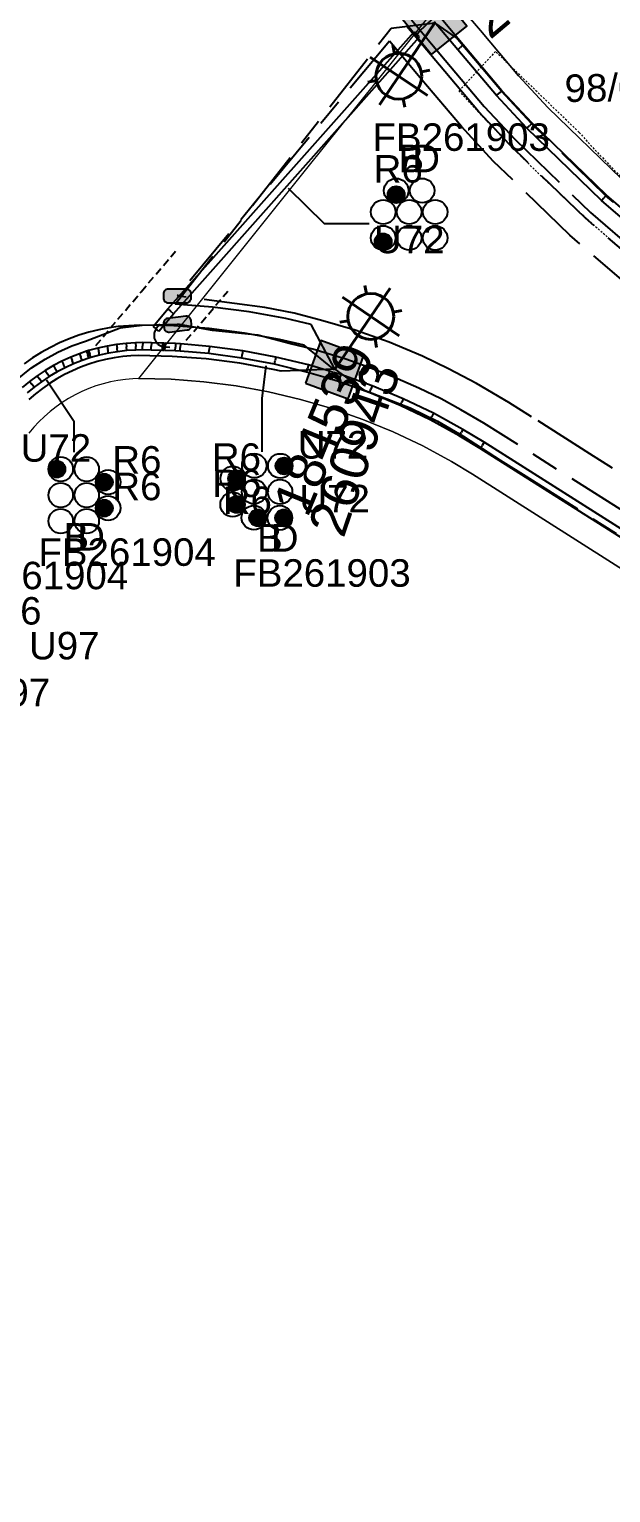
# Model space of a CAD drawing. Header units: metres. Extents: x 0 to 294317, y 0 to 6233398.
# Drawn here: x 293275.7 to 293313.8, y 6231676.7 to 6231772.4 of the extents above; entities that cross this region are included whole.
import ezdxf
from ezdxf.enums import TextEntityAlignment as Align

# ---------------------------------------------------------------- set-up
doc = ezdxf.new("R2010")
doc.units = ezdxf.units.M
for name, pattern in [('Cable Exist UG', [8.2, 4, -1.2, 1.8, -1.2]), ('DASHED', [0.75, 0.5, -0.25]), ('HIDDEN', [0.375, 0.25, -0.125]), ('HIDDEN2', [0.1875, 0.125, -0.0625])]:
    doc.linetypes.add(name, pattern=pattern)
doc.layers.get('0').update_dxf_attribs({"color": 6})
for name, color, linetype in [('_User Miscellaneous2', 7, 'Continuous'), ('Duct_SP_EXT', 7, 'Continuous'), ('Equip_HV_EXT', 7, 'Continuous'), ('Equip_SP_SL_EXT', 7, 'Continuous'), ('Mains_HV_EXT', 7, 'Continuous'), ('Mains_SL_EXT', 7, 'Continuous'), ('SupportsUG_SP_LV_SL_EXT', 7, 'Continuous'), ('Trench_SP_EXT', 7, 'Continuous')]:
    doc.layers.add(name, color=color, linetype=linetype)
for name, color, linetype, lineweight in [('Cadastre Land Parcels_SP_EXT', 9, 'Continuous', 5), ('Cadastre Other Property_SP_EXT', 9, 'HIDDEN', 5), ('Cadastre Roads_SP_EXT', 9, 'Continuous', 5)]:
    doc.layers.add(name, color=color, linetype=linetype, lineweight=lineweight)
doc.layers.add('UNKNOWN_FEATURES', color=1, linetype='DASHED', plot=False)
doc.styles.add('COLUMN_LABEL', font='arial.ttf')
doc.styles.add('iecARIAL', font='arial.ttf', dxfattribs={"height": 2})
doc.styles.add('POLE_LABEL', font='arial.ttf')
doc.styles.get("Standard").update_dxf_attribs({"font": 'arial.ttf'})

# ---------------------------------------------------------------- blocks, each defined once
blk = doc.blocks.new('COLUMN_EXT')
blk.add_hatch(color=256).paths.add_polyline_path([(-1.485, 1.485), (-1.485, -1.485), (1.485, -1.485), (1.485, 1.485)])
blk.add_lwpolyline([(-1.485, -1.485), (1.485, -1.485), (1.485, 1.485), (-1.485, 1.485)], close=True)
for tag, height, style, flags, p in [('ASSET_NUM', 2.5, 'COLUMN_LABEL', 8, (2, 2)), ('STRUCTURE_PLANT_NUMBER', 0.2, 'POLE_LABEL', 9, (1.813, 0.031)), ('STREET_CODE', 0.2, 'COLUMN_LABEL', 9, (1.813, -0.2))]:
    blk.add_attdef(tag, text='', height=height, dxfattribs=dict(style=style, flags=flags)).set_placement(p, align=Align.MIDDLE_LEFT)
at = {"flags": 9}
for tag, p in [('OWNED_BY', (1.813, -0.6)), ('STATE', (1.813, -0.8)), ('COLUMN_TYPE', (1.813, -0.4)), ('USAGE', (1.813, -1)), ('STREETNAME', (1.813, -1.6)), ('SUBURB', (1.813, -1.8)), ('LEGEND', (1.813, -1.2)), ('LOCATION', (1.813, -1.4)), ('NOTES', (1.813, -2))]:
    blk.add_attdef(tag, text='', height=0.2, dxfattribs=at).set_placement(p, align=Align.MIDDLE_LEFT)
at = {"flags": 1}
blk.add_attdef('Z', (1.813, -2.351), '', height=0.2, dxfattribs=at)
blk = doc.blocks.new('DUCT_EXT')
blk.add_circle((0, 0.8), 0.8)
at = {"flags": 1}
blk.add_attdef('Z', (0, 0), '', height=0.2, dxfattribs=at)
at = {"flags": 9}
for tag, p in [('DUCT_CODE', (0, 0)), ('XSECT_TYPE', (0, -0.2)), ('STATE', (0, -0.6)), ('FB_REFERENCE', (0, -0.4)), ('NOTES', (0, -0.8))]:
    blk.add_attdef(tag, text='', height=0.2, dxfattribs=at).set_placement(p, align=Align.MIDDLE_LEFT)
blk = doc.blocks.new('SL_LANTERN_EXT')
at = {"lineweight": 40}
for p, q in [((0, 1.968), (0, 6.468)), ((-1.459, 5.676), (-1.061, 5.278)), ((1.458, 5.676), (1.06, 5.278)), ((-2.25, 4.218), (2.25, 4.218)), ((-1.459, 2.759), (-1.061, 3.157)), ((1.458, 2.759), (1.06, 3.157)), ((0, 0), (0, 2.721))]:
    blk.add_line(p, q, dxfattribs=at)
blk.add_circle((0, 4.218), 1.5, dxfattribs=at)
at = {"style": 'iecARIAL', "flags": 8}
blk.add_attdef('ASSET_NUM', (1.5, 1.5), '', height=2.5, dxfattribs=at)
for tag, p, height, flags in [('CONSTRUCTED_VOLTAGE', (0.981, -0.653), 0.2, 9), ('CONTROL_TYPE', (0.981, -0.853), 0.2, 9), ('LANTERN_PURPOSE', (0.981, -1.053), 0.2, 9), ('LNUMBER', (2.181, -3.253), 2.5, 8), ('OPERATING_VOLTAGE', (0.981, -1.653), 0.2, 9), ('ORIENTATION', (0.981, -1.853), 0.2, 9), ('OWNED_BY', (0.981, -2.053), 0.2, 9), ('LANTERN_TYPE', (0.981, -1.253), 0.2, 9), ('NO_PHASES', (0.981, -1.453), 0.2, 9), ('STATE', (0.981, -2.253), 0.2, 9), ('CEXIST', (0.981, -2.653), 0.2, 9), ('CNEW', (0.981, -2.853), 0.2, 9), ('CNUMBER', (0.981, -3.053), 0.2, 9), ('USAGE', (0.981, -2.453), 0.2, 9), ('CREMOVE', (0.981, -3.253), 0.2, 9), ('CREPLACE', (0.981, -3.453), 0.2, 9), ('LKINGHEIGHT', (0.981, -3.653), 0.2, 9), ('LBRACKET', (0.981, -3.853), 0.2, 9), ('LBRACKETVOCAB', (0.981, -4.053), 0.2, 9), ('LCATEGORY', (0.981, -4.253), 0.2, 9), ('LCHARGE1', (0.981, -4.453), 0.2, 9), ('LCHARGE1PERCENT', (0.981, -4.653), 0.2, 9), ('LCHARGE2', (0.981, -4.853), 0.2, 9), ('LCHARGE2PERCENT', (0.981, -5.053), 0.2, 9), ('LCHARGE3', (0.981, -5.253), 0.2, 9), ('LCHARGE3PERCENT', (0.981, -5.453), 0.2, 9), ('LEXIST', (0.981, -5.653), 0.2, 9), ('LLAMP', (0.981, -5.853), 0.2, 9), ('LLAMPVOCAB', (0.981, -6.053), 0.2, 9), ('LMAST', (0.981, -6.253), 0.2, 9), ('LMASTVOCAB', (0.981, -6.453), 0.2, 9), ('LNEW', (0.981, -6.653), 0.2, 9), ('LANTNUMBER', (0.981, -6.853), 0.2, 9), ('LOUTREACH', (0.981, -7.253), 0.2, 9), ('LOUTREACHVOCAB', (0.981, -7.453), 0.2, 9), ('LRATECODE', (0.981, -7.653), 0.2, 9), ('LREMOVE', (0.981, -7.853), 0.2, 9), ('LREPLACE', (0.981, -8.053), 0.2, 9), ('LTYPE', (0.981, -8.253), 0.2, 9), ('LTYPEVOCAB', (0.981, -8.453), 0.2, 9), ('LEGEND', (0.981, -8.653), 0.2, 9), ('STREETNAME', (0.981, -9.253), 0.2, 9), ('SUBURB', (0.981, -9.453), 0.2, 1), ('LOCATION', (0.981, -8.853), 0.2, 9), ('NOTES', (0.981, -9.053), 0.2, 9)]:
    blk.add_attdef(tag, p, '', height=height, dxfattribs=dict(flags=flags))
blk = doc.blocks.new('HV_STJ_EXT')
h = blk.add_hatch(color=256)
edge = h.paths.add_edge_path()
edge.add_ellipse((-0.586, 0.131), major_axis=(0.226, 0.226), ratio=1, start_angle=44.99996, end_angle=135)
edge.add_line((-0.906, 0.131), (-0.906, -0.131))
edge.add_ellipse((-0.586, -0.131), major_axis=(0.226, 0.226), ratio=1, start_angle=134.99996, end_angle=225)
edge.add_line((-0.586, -0.451), (0.586, -0.451))
edge.add_ellipse((0.586, -0.131), major_axis=(-0.226, 0.226), ratio=1, start_angle=134.99996, end_angle=225)
edge.add_line((0.906, -0.131), (0.906, 0.131))
edge.add_ellipse((0.586, 0.131), major_axis=(-0.226, 0.226), ratio=1, start_angle=224.99996, end_angle=315)
edge.add_line((0.586, 0.451), (-0.586, 0.451))
blk.add_lwpolyline([(-0.906, 0.131), (-0.906, -0.131, 0.414214), (-0.586, -0.451), (0.586, -0.451, 0.414214), (0.906, -0.131), (0.906, 0.131, 0.414214), (0.586, 0.451), (-0.586, 0.451, 0.414214)], format="xyb", close=True)
for tag, flags, p in [('ORIENTATION', 9, (1.5, 0)), ('Z', 1, (1.5, -0.8)), ('USAGE', 9, (1.5, -0.2)), ('LEGEND', 9, (1.5, -0.4)), ('NOTES', 9, (1.5, -0.6))]:
    blk.add_attdef(tag, text='', height=0.2, dxfattribs=dict(flags=flags)).set_placement(p, align=Align.MIDDLE_LEFT)
blk = doc.blocks.new('CABLE_LARGE_EXT')
h = blk.add_hatch(color=256)
edge = h.paths.add_edge_path()
edge.add_arc((0, 0.55), 0.55, 0, 360)
blk.add_circle((0, 0.55), 0.55)
at = {"flags": 1}
blk.add_attdef('Z', (0, 0), '', height=0.2, dxfattribs=at)
at = {"flags": 9}
for tag, p in [('COND_CODE', (0, 0)), ('XSECT_SIZE', (0, -0.6)), ('STATE', (0, -0.4)), ('FB_REFERENCE', (0, -0.2)), ('NOTES', (0, -0.8))]:
    blk.add_attdef(tag, text='', height=0.2, dxfattribs=at).set_placement(p, align=Align.MIDDLE_LEFT)

msp = doc.modelspace()

# ---------------------------------------------------------------- linework, layer by layer
at = {"layer": 'Cadastre Land Parcels_SP_EXT', "linetype": 'Continuous'}
for points in [[(293303.105, 6231774.86), (293305.231, 6231772.336), (293307.733, 6231769.366), (293309.652, 6231767.299), (293314.454, 6231762.643)], [(293371.873, 6231700.603), (293304.712, 6231743.32), (293303.345, 6231744.14), (293301.459, 6231745.158), (293299.522, 6231746.076), (293297.54, 6231746.891), (293295.517, 6231747.6), (293293.462, 6231748.203), (293291.376, 6231748.698), (293289.267, 6231749.083), (293287.142, 6231749.357), (293285.005, 6231749.52), (293282.863, 6231749.569), (293282.506, 6231749.555), (293282.014, 6231749.51), (293281.526, 6231749.442), (293281.041, 6231749.347), (293280.562, 6231749.226), (293280.089, 6231749.082), (293279.626, 6231748.912), (293279.172, 6231748.718), (293278.729, 6231748.501), (293278.296, 6231748.261), (293277.879, 6231747.998), (293277.475, 6231747.715), (293277.086, 6231747.41), (293276.713, 6231747.086), (293276.359, 6231746.742), (293276.023, 6231746.381), (293275.706, 6231746.002)]]:
    msp.add_lwpolyline(points, dxfattribs=at)
at = {"layer": 'Cadastre Other Property_SP_EXT', "linetype": 'HIDDEN2'}
msp.add_lwpolyline([(293306.213, 6231770.969), (293303.83, 6231768.394), (293303.83, 6231768.394, 0.070088), (293327.772, 6231748.282), (293327.772, 6231748.282), (293329.572, 6231751.264), (293329.572, 6231751.264, -0.083282), (293311.684, 6231765.677), (293311.684, 6231765.677), (293306.213, 6231770.969)], format="xyb", close=True, dxfattribs=at)
at = {"layer": 'Cadastre Roads_SP_EXT', "linetype": 'Continuous'}
msp.add_lwpolyline([(293314.454, 6231762.643), (293309.652, 6231767.299), (293307.733, 6231769.366), (293305.231, 6231772.336), (293303.105, 6231774.86), (293293.854, 6231763.303), (293282.863, 6231749.569), (293282.863, 6231749.569), (293285.005, 6231749.52), (293287.142, 6231749.357), (293289.267, 6231749.083), (293291.376, 6231748.698), (293293.462, 6231748.203), (293295.517, 6231747.6), (293297.54, 6231746.891), (293299.522, 6231746.076), (293301.459, 6231745.158), (293303.345, 6231744.14), (293304.712, 6231743.32), (293371.873, 6231700.603)], dxfattribs=at)
at = {"layer": 'Duct_SP_EXT'}
for p, q in [((293304.114, 6231771.395), (293302.57, 6231773.229)), ((293284.785, 6231754.122), (293300.899, 6231772.25)), ((293300.899, 6231772.25), (293301.079, 6231772.091)), ((293301.258, 6231771.931), (293301.079, 6231772.091)), ((293303.747, 6231771.086), (293302.203, 6231772.919)), ((293285.149, 6231753.809), (293301.258, 6231771.931)), ((293303.747, 6231771.086), (293303.931, 6231771.241)), ((293306.279, 6231768.08), (293303.747, 6231771.086)), ((293304.114, 6231771.395), (293303.931, 6231771.241)), ((293306.639, 6231768.398), (293304.114, 6231771.395)), ((293306.279, 6231768.08), (293306.459, 6231768.239)), ((293306.639, 6231768.398), (293306.459, 6231768.239)), ((293308.608, 6231766.277), (293306.639, 6231768.398)), ((293308.265, 6231765.942), (293306.279, 6231768.08)), ((293308.265, 6231765.942), (293308.437, 6231766.11)), ((293313.147, 6231761.208), (293308.265, 6231765.942)), ((293308.608, 6231766.277), (293308.437, 6231766.11)), ((293313.47, 6231761.563), (293308.608, 6231766.277)), ((293313.47, 6231761.563), (293313.309, 6231761.386)), ((293317.913, 6231757.764), (293313.47, 6231761.563)), ((293313.147, 6231761.208), (293313.309, 6231761.386)), ((293317.611, 6231757.39), (293313.147, 6231761.208)), ((293283.826, 6231752.97), (293284.785, 6231754.122)), ((293284.785, 6231754.122), (293284.967, 6231753.965)), ((293285.149, 6231753.809), (293284.967, 6231753.965)), ((293283.826, 6231752.97), (293284.011, 6231752.816)), ((293284.195, 6231752.662), (293285.149, 6231753.809)), ((293284.195, 6231752.662), (293284.011, 6231752.816)), ((293279.016, 6231751.194), (293278.434, 6231750.966)), ((293279.477, 6231751.35), (293279.016, 6231751.194)), ((293279.016, 6231751.194), (293279.098, 6231750.969)), ((293279.18, 6231750.743), (293279.098, 6231750.969)), ((293279.607, 6231751.393), (293279.477, 6231751.35)), ((293279.477, 6231751.35), (293279.553, 6231751.122)), ((293279.477, 6231751.35), (293279.553, 6231751.122)), ((293279.63, 6231750.895), (293279.553, 6231751.122)), ((293279.63, 6231750.895), (293279.553, 6231751.122)), ((293280.212, 6231751.561), (293279.607, 6231751.393)), ((293279.607, 6231751.393), (293279.677, 6231751.164)), ((293279.748, 6231750.934), (293279.677, 6231751.164)), ((293280.328, 6231751.095), (293279.748, 6231750.934)), ((293280.822, 6231751.696), (293280.212, 6231751.561)), ((293280.212, 6231751.561), (293280.27, 6231751.328)), ((293280.328, 6231751.095), (293280.27, 6231751.328)), ((293280.914, 6231751.225), (293280.328, 6231751.095)), ((293281.437, 6231751.799), (293280.822, 6231751.696)), ((293280.822, 6231751.696), (293280.868, 6231751.46)), ((293280.914, 6231751.225), (293280.868, 6231751.46)), ((293281.504, 6231751.324), (293280.914, 6231751.225)), ((293282.06, 6231751.871), (293281.437, 6231751.799)), ((293281.437, 6231751.799), (293281.47, 6231751.562)), ((293281.504, 6231751.324), (293281.47, 6231751.562)), ((293282.102, 6231751.393), (293281.504, 6231751.324)), ((293282.677, 6231751.909), (293282.06, 6231751.871)), ((293282.06, 6231751.871), (293282.081, 6231751.632)), ((293282.102, 6231751.393), (293282.081, 6231751.632)), ((293282.696, 6231751.429), (293282.102, 6231751.393)), ((293283.143, 6231751.916), (293282.677, 6231751.909)), ((293282.677, 6231751.909), (293282.687, 6231751.669)), ((293282.696, 6231751.429), (293282.687, 6231751.669)), ((293283.14, 6231751.436), (293282.696, 6231751.429)), ((293283.14, 6231751.436), (293283.142, 6231751.676)), ((293283.697, 6231751.42), (293283.14, 6231751.436)), ((293283.143, 6231751.916), (293283.142, 6231751.676)), ((293283.711, 6231751.9), (293283.143, 6231751.916)), ((293283.697, 6231751.42), (293283.704, 6231751.66)), ((293284.437, 6231751.399), (293283.697, 6231751.42)), ((293283.711, 6231751.9), (293283.704, 6231751.66)), ((293284.45, 6231751.879), (293283.711, 6231751.9)), ((293284.437, 6231751.399), (293284.443, 6231751.639)), ((293284.556, 6231751.396), (293284.437, 6231751.399)), ((293284.45, 6231751.879), (293284.443, 6231751.639)), ((293284.57, 6231751.876), (293284.45, 6231751.879)), ((293284.556, 6231751.396), (293284.563, 6231751.636)), ((293284.57, 6231751.876), (293284.563, 6231751.636)), ((293284.597, 6231751.395), (293284.604, 6231751.635)), ((293285.271, 6231751.375), (293284.597, 6231751.395)), ((293284.611, 6231751.874), (293284.604, 6231751.635)), ((293285.297, 6231751.855), (293284.611, 6231751.874)), ((293285.271, 6231751.375), (293285.284, 6231751.615)), ((293285.585, 6231751.35), (293285.271, 6231751.375)), ((293285.297, 6231751.855), (293285.284, 6231751.615)), ((293285.624, 6231751.828), (293285.297, 6231751.855)), ((293285.585, 6231751.35), (293285.604, 6231751.589)), ((293285.585, 6231751.35), (293285.604, 6231751.589)), ((293287.47, 6231751.197), (293285.585, 6231751.35)), ((293285.624, 6231751.828), (293285.604, 6231751.589)), ((293285.624, 6231751.828), (293285.604, 6231751.589)), ((293287.521, 6231751.674), (293285.624, 6231751.828)), ((293287.47, 6231751.197), (293287.495, 6231751.436)), ((293289.62, 6231750.909), (293287.47, 6231751.197)), ((293287.521, 6231751.674), (293287.495, 6231751.436)), ((293289.697, 6231751.383), (293287.521, 6231751.674)), ((293289.62, 6231750.909), (293289.658, 6231751.146)), ((293289.697, 6231751.383), (293289.658, 6231751.146)), ((293291.856, 6231750.976), (293289.697, 6231751.383)), ((293291.856, 6231750.976), (293291.805, 6231750.741)), ((293293.99, 6231750.457), (293291.856, 6231750.976)), ((293276.771, 6231750.099), (293276.251, 6231749.754)), ((293277.31, 6231750.417), (293276.771, 6231750.099)), ((293276.771, 6231750.099), (293276.898, 6231749.895)), ((293277.865, 6231750.706), (293277.31, 6231750.417)), ((293277.31, 6231750.417), (293277.426, 6231750.207)), ((293277.543, 6231749.997), (293277.426, 6231750.207)), ((293278.076, 6231750.274), (293277.543, 6231749.997)), ((293278.434, 6231750.966), (293277.865, 6231750.706)), ((293277.865, 6231750.706), (293277.971, 6231750.49)), ((293278.076, 6231750.274), (293277.971, 6231750.49)), ((293278.622, 6231750.524), (293278.076, 6231750.274)), ((293278.434, 6231750.966), (293278.528, 6231750.745)), ((293278.622, 6231750.524), (293278.528, 6231750.745)), ((293279.18, 6231750.743), (293278.622, 6231750.524)), ((293279.63, 6231750.895), (293279.18, 6231750.743)), ((293279.748, 6231750.934), (293279.63, 6231750.895)), ((293291.755, 6231750.507), (293289.62, 6231750.909)), ((293291.755, 6231750.507), (293291.805, 6231750.741)), ((293293.865, 6231749.994), (293291.755, 6231750.507)), ((293293.865, 6231749.994), (293293.928, 6231750.226)), ((293293.99, 6231750.457), (293293.928, 6231750.226)), ((293295.36, 6231750.048), (293293.99, 6231750.457)), ((293295.36, 6231750.048), (293295.291, 6231749.818)), ((293295.612, 6231749.972), (293295.36, 6231750.048)), ((293275.749, 6231749.382), (293275.267, 6231748.985)), ((293276.251, 6231749.754), (293275.749, 6231749.382)), ((293275.749, 6231749.382), (293275.896, 6231749.193)), ((293276.044, 6231749.004), (293275.896, 6231749.193)), ((293276.527, 6231749.361), (293276.044, 6231749.004)), ((293276.251, 6231749.754), (293276.389, 6231749.558)), ((293276.527, 6231749.361), (293276.389, 6231749.558)), ((293277.026, 6231749.692), (293276.527, 6231749.361)), ((293277.026, 6231749.692), (293276.898, 6231749.895)), ((293277.543, 6231749.997), (293277.026, 6231749.692)), ((293295.222, 6231749.588), (293293.865, 6231749.994)), ((293295.222, 6231749.588), (293295.291, 6231749.818)), ((293295.475, 6231749.512), (293295.222, 6231749.588)), ((293295.475, 6231749.512), (293295.543, 6231749.742)), ((293295.508, 6231749.502), (293295.577, 6231749.732)), ((293295.945, 6231749.372), (293295.508, 6231749.502)), ((293295.612, 6231749.972), (293295.543, 6231749.742)), ((293295.646, 6231749.962), (293295.577, 6231749.732)), ((293296.094, 6231749.828), (293295.646, 6231749.962)), ((293295.945, 6231749.372), (293296.019, 6231749.6)), ((293297.99, 6231748.642), (293295.945, 6231749.372)), ((293296.094, 6231749.828), (293296.019, 6231749.6)), ((293298.163, 6231749.09), (293296.094, 6231749.828)), ((293298.163, 6231749.09), (293298.076, 6231748.866)), ((293300.19, 6231748.244), (293298.163, 6231749.09)), ((293276.044, 6231749.004), (293275.582, 6231748.623)), ((293297.99, 6231748.642), (293298.076, 6231748.866)), ((293299.994, 6231747.805), (293297.99, 6231748.642)), ((293300.19, 6231748.244), (293300.092, 6231748.025)), ((293302.171, 6231747.292), (293300.19, 6231748.244)), ((293299.994, 6231747.805), (293300.092, 6231748.025)), ((293301.952, 6231746.865), (293299.994, 6231747.805)), ((293302.171, 6231747.292), (293302.061, 6231747.078)), ((293304.092, 6231746.242), (293302.171, 6231747.292)), ((293301.952, 6231746.865), (293302.061, 6231747.078)), ((293303.852, 6231745.826), (293301.952, 6231746.865)), ((293304.092, 6231746.242), (293303.972, 6231746.034)), ((293305.478, 6231745.4), (293304.092, 6231746.242)), ((293303.852, 6231745.826), (293303.972, 6231746.034)), ((293305.225, 6231744.992), (293303.852, 6231745.826)), ((293305.478, 6231745.4), (293305.352, 6231745.196)), ((293347.853, 6231718.516), (293305.478, 6231745.4)), ((293305.225, 6231744.992), (293305.352, 6231745.196)), ((293347.596, 6231718.111), (293305.225, 6231744.992))]:
    msp.add_line(p, q, dxfattribs=at)
for points in [[(293297.951, 6231759.697), (293295.044, 6231759.697), (293292.67, 6231762.01)], [(293290.957, 6231744.782), (293290.957, 6231748.263), (293291.23, 6231750.409)], [(293278.659, 6231744.753), (293278.659, 6231746.743), (293276.852, 6231749.456)]]:
    msp.add_lwpolyline(points, dxfattribs=at)
at = {"layer": 'Mains_HV_EXT', "linetype": 'Cable Exist UG'}
for points in [[(293300.726, 6231773.032), (293302.037, 6231771.471), (293302.037, 6231771.471), (293302.937, 6231770.403), (293305.485, 6231767.378), (293307.507, 6231765.2), (293312.433, 6231760.424), (293316.946, 6231756.565), (293321.667, 6231752.976), (293323.302, 6231751.842), (293324.181, 6231751.283), (293326.207, 6231753.283), (293329.535, 6231756.586), (293331.406, 6231756.976)], [(293331.406, 6231756.976), (293330.224, 6231755.645), (293325.22, 6231747.914), (293325.22, 6231747.914), (293315.69, 6231755.008), (293311.086, 6231758.944), (293306.077, 6231763.801), (293303.987, 6231766.052), (293301.407, 6231769.115), (293299.281, 6231771.639), (293285.406, 6231754.974)], [(293203.349, 6231676.661), (293241.454, 6231735.096), (293248.421, 6231745.778), (293249.943, 6231748.15), (293250.6, 6231749.295), (293251.735, 6231751.308), (293252.646, 6231753.108), (293253.4, 6231754.69), (293254.438, 6231757.035), (293255.696, 6231761.269), (293272.262, 6231746.424), (293273.074, 6231747.49), (293274.037, 6231748.651), (293274.858, 6231749.448), (293275.875, 6231750.257), (293276.767, 6231750.844), (293277.594, 6231751.285), (293278.518, 6231751.701), (293279.402, 6231752.009), (293281.661, 6231752.892), (293283.1, 6231753.052), (293285.427, 6231753.125)], [(293345.673, 6231713.531), (293344.107, 6231714.599), (293348.494, 6231721.733), (293348.494, 6231721.733), (293312.378, 6231744.647), (293308.573, 6231747.061), (293308.573, 6231747.061), (293307.092, 6231748), (293304.978, 6231749.245), (293303.156, 6231750.213), (293301.444, 6231751.036), (293299.268, 6231751.945), (293297.047, 6231752.737), (293294.782, 6231753.383), (293293.049, 6231753.835), (293291.141, 6231754.225), (293285.406, 6231754.974)], [(293349.257, 6231718.951), (293305.459, 6231746.652), (293305.459, 6231746.652), (293303.953, 6231747.526), (293303.953, 6231747.526), (293302.655, 6231748.235), (293301.194, 6231748.937), (293299.47, 6231749.693), (293297.887, 6231750.314), (293296.424, 6231750.836), (293294.268, 6231751.481), (293292.806, 6231751.836), (293290.666, 6231752.395), (293290.666, 6231752.395), (293287.711, 6231752.718), (293287.711, 6231752.718), (293285.427, 6231753.125)]]:
    msp.add_lwpolyline(points, dxfattribs=at)
at = {"layer": 'Mains_SL_EXT', "linetype": 'Cable Exist UG'}
for points in [[(293295.72, 6231750.182), (293294.172, 6231753.095), (293294.172, 6231753.095), (293292.506, 6231753.491), (293290.113, 6231753.927), (293287.703, 6231754.238), (293285.277, 6231754.423), (293299.406, 6231772.502), (293302.248, 6231772.852)], [(293331.962, 6231761.893), (293323.25, 6231751.436), (293323.25, 6231751.436), (293316.632, 6231756.176), (293312.096, 6231760.054), (293307.15, 6231764.85), (293305.111, 6231767.047), (293302.554, 6231770.081), (293300.428, 6231772.605)], [(293331.962, 6231761.893), (293323.334, 6231753.661), (293323.334, 6231753.661), (293322.54, 6231754.196), (293317.888, 6231757.733), (293313.443, 6231761.533), (293308.58, 6231766.25), (293306.609, 6231768.372), (293304.084, 6231771.37), (293303.663, 6231771.869), (293302.248, 6231772.852)], [(293295.687, 6231750.144), (293293.71, 6231751.741), (293293.71, 6231751.741), (293292.095, 6231752.125), (293289.805, 6231752.543), (293287.499, 6231752.84), (293285.178, 6231753.017), (293282.943, 6231753.068), (293281.533, 6231752.977), (293281.533, 6231752.977), (293280.945, 6231752.895), (293280.275, 6231752.762), (293279.626, 6231752.6), (293278.975, 6231752.402), (293278.334, 6231752.166), (293277.714, 6231751.901), (293277.11, 6231751.605), (293276.513, 6231751.274), (293275.94, 6231750.913), (293275.39, 6231750.528)], [(293295.72, 6231750.182), (293292.199, 6231750.044), (293292.199, 6231750.044), (293291.684, 6231750.167), (293289.498, 6231750.566), (293287.295, 6231750.85), (293285.079, 6231751.019), (293282.897, 6231751.069), (293282.369, 6231751.049), (293282.369, 6231751.049), (293281.843, 6231751.001), (293281.277, 6231750.922), (293280.713, 6231750.81), (293280.161, 6231750.672), (293279.612, 6231750.505), (293279.072, 6231750.307), (293278.547, 6231750.082), (293278.035, 6231749.831), (293277.532, 6231749.552), (293277.048, 6231749.247), (293276.581, 6231748.92), (293276.131, 6231748.567), (293275.698, 6231748.191)], [(293295.72, 6231750.182), (293297.593, 6231748.828), (293297.593, 6231748.828), (293300.634, 6231747.649), (293302.433, 6231746.781), (293304.109, 6231745.788), (293306.529, 6231744.236), (293308.205, 6231743.181), (293308.205, 6231743.181), (293354.19, 6231713.89), (293355.989, 6231713.393)]]:
    msp.add_lwpolyline(points, dxfattribs=at)
at = {"layer": 'Trench_SP_EXT', "linetype": 'Cable Exist UG'}
msp.add_lwpolyline([(293301.003, 6231772.017), (293301.231, 6231772.274), (293302.131, 6231773.122)], dxfattribs=at)
msp.add_lwpolyline([(293284.259, 6231753.115), (293284.032, 6231752.835), (293284.032, 6231752.835, 0.587002), (293284.574, 6231751.635), (293284.574, 6231751.635), (293284.921, 6231751.625)], format="xyb", dxfattribs=at)
at = {"layer": 'UNKNOWN_FEATURES'}
for points in [[(293280.074, 6231751.729), (293283.05, 6231755.25), (293285.29, 6231757.9)], [(293285.995, 6231752.071), (293288.706, 6231755.281)]]:
    msp.add_lwpolyline(points, dxfattribs=at)

# ---------------------------------------------------------------- block references
at = {"layer": 'Duct_SP_EXT'}
for name, p in [('DUCT_EXT', (293299.724, 6231761.065)), ('DUCT_EXT', (293301.424, 6231761.065)), ('CABLE_LARGE_EXT', (293299.72, 6231761.049)), ('DUCT_EXT', (293298.874, 6231759.665)), ('DUCT_EXT', (293300.574, 6231759.665)), ('DUCT_EXT', (293302.274, 6231759.665)), ('DUCT_EXT', (293298.874, 6231757.965)), ('CABLE_LARGE_EXT', (293298.874, 6231757.965)), ('DUCT_EXT', (293300.574, 6231757.965)), ('DUCT_EXT', (293302.274, 6231757.965))]:
    msp.add_blockref(name, p, dxfattribs=at)
for name, p, rotation in [('DUCT_EXT', (293276.984, 6231743.638), 269.9999999999998), ('DUCT_EXT', (293278.684, 6231743.638), 269.9999999999998), ('DUCT_EXT', (293291.241, 6231743.857), 89.60354474278134), ('DUCT_EXT', (293292.941, 6231743.845), 89.60354474278134), ('CABLE_LARGE_EXT', (293292.941, 6231743.845), 89.60354474278134), ('CABLE_LARGE_EXT', (293276.984, 6231743.638), 269.9999999999998), ('DUCT_EXT', (293280.084, 6231742.788), 269.9999999999998), ('CABLE_LARGE_EXT', (293280.084, 6231742.788), 269.9999999999998), ('DUCT_EXT', (293289.835, 6231743.017), 89.60354474278134), ('CABLE_LARGE_EXT', (293289.835, 6231743.017), 90.04374443107953), ('DUCT_EXT', (293276.984, 6231741.938), 269.9999999999998), ('DUCT_EXT', (293278.684, 6231741.938), 269.9999999999998), ('DUCT_EXT', (293291.229, 6231742.157), 89.60354474278134), ('DUCT_EXT', (293292.929, 6231742.146), 89.60354474278134), ('DUCT_EXT', (293280.084, 6231741.088), 269.9999999999998), ('CABLE_LARGE_EXT', (293280.084, 6231741.088), 269.9999999999998), ('DUCT_EXT', (293289.823, 6231741.317), 89.60354474278134), ('CABLE_LARGE_EXT', (293289.823, 6231741.317), 89.60354474278134), ('DUCT_EXT', (293276.984, 6231740.238), 269.9999999999998), ('DUCT_EXT', (293278.684, 6231740.238), 269.9999999999998), ('DUCT_EXT', (293291.217, 6231740.457), 89.60354474278134), ('CABLE_LARGE_EXT', (293291.217, 6231740.457), 90), ('DUCT_EXT', (293292.917, 6231740.446), 89.60354474278134), ('CABLE_LARGE_EXT', (293292.917, 6231740.446), 89.60354474278134)]:
    msp.add_blockref(name, p, dxfattribs=dict(at, rotation=rotation))
at = {"layer": 'Equip_HV_EXT'}
msp.add_blockref('HV_STJ_EXT', (293285.406, 6231754.974), dxfattribs=at)
at = {"layer": 'Equip_HV_EXT', "rotation": 6.527299297249682}
msp.add_blockref('HV_STJ_EXT', (293285.427, 6231753.125), dxfattribs=at)
at = {"layer": 'Equip_SP_SL_EXT'}
ref = msp.add_blockref('SL_LANTERN_EXT', (293302.248, 6231772.852), dxfattribs=dict(at, rotation=146.1229494110383))
ref.add_attrib('ASSET_NUM', '184538', dxfattribs={"layer": '0', "height": 2.5, "rotation": 43.07528, "style": 'iecARIAL'}).set_placement((293303.748, 6231774.352), align=Align.MIDDLE_LEFT)
ref = msp.add_blockref('SL_LANTERN_EXT', (293295.687, 6231750.144), dxfattribs=dict(at, rotation=325.7282111743637))
ref.add_attrib('ASSET_NUM', '184539', dxfattribs={"layer": '0', "height": 2.5, "rotation": 67.67767, "style": 'iecARIAL'}).set_placement((293297.187, 6231751.644), align=Align.MIDDLE_RIGHT)
at = {"layer": 'SupportsUG_SP_LV_SL_EXT'}
ref = msp.add_blockref('COLUMN_EXT', (293302.248, 6231772.852), dxfattribs=dict(at, rotation=309.0016552336617))
ref.add_attrib('ASSET_NUM', '260942', dxfattribs={"layer": '0', "height": 2.5, "rotation": 40.156, "style": 'COLUMN_LABEL'}).set_placement((293304.248, 6231773.602), align=Align.TOP_LEFT)
ref = msp.add_blockref('COLUMN_EXT', (293295.687, 6231750.144), dxfattribs=dict(at, rotation=340.0716820905096))
ref.add_attrib('ASSET_NUM', '260943', dxfattribs={"layer": '0', "height": 2.5, "rotation": 71.09542, "style": 'COLUMN_LABEL'}).set_placement((293297.687, 6231750.894), align=Align.TOP_RIGHT)

# ---------------------------------------------------------------- texts
at = {"layer": '_User Miscellaneous2'}
for s, p in [('FB261903', (293298.174, 6231764.465)), ('B', (293299.874, 6231763.065)), ('D', (293300.774, 6231763.065)), ('R6', (293298.25, 6231762.389)), ('U72', (293298.274, 6231757.765)), ('U72', (293275.161, 6231744.126)), ('R6', (293287.669, 6231743.526)), ('U72', (293293.284, 6231744.329)), ('R6', (293281.158, 6231743.347)), ('R6', (293281.158, 6231741.604)), ('R6', (293287.696, 6231741.809)), ('R6', (293288.382, 6231740.699)), ('U72', (293293.394, 6231740.812)), ('B', (293277.961, 6231738.315)), ('D', (293278.861, 6231738.315)), ('B', (293290.623, 6231738.24)), ('D', (293291.523, 6231738.24)), ('FB261904', (293276.324, 6231737.311)), ('FB261904', (293270.595, 6231735.78)), ('FB261903', (293289.069, 6231735.944)), ('R6', (293273.314, 6231733.469)), ('U97', (293275.708, 6231731.19)), ('U97', (293272.48, 6231728.123))]:
    msp.add_text(s, height=1.8, dxfattribs=at).set_placement(p)
at = {"layer": 'Cadastre Other Property_SP_EXT'}
msp.add_text('98/00641', height=1.8, rotation=0.8773, dxfattribs=at).set_placement((293310.752, 6231767.657))
msp.add_text('98/00641', height=1.8, rotation=0.8773, dxfattribs=at).set_placement((293310.752, 6231767.657))

doc.saveas('drawing.dxf')
